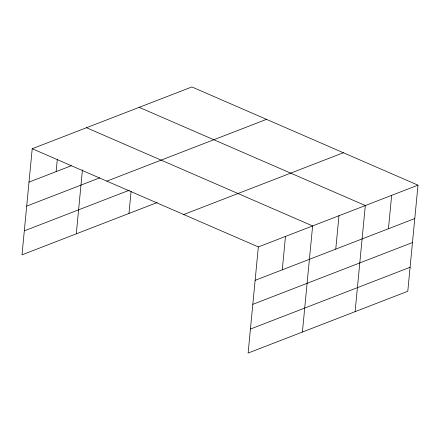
<?xml version="1.0" encoding="UTF-8"?>
<svg xmlns="http://www.w3.org/2000/svg" width="440" height="440" viewBox="0 0 440 440"><rect width="100%" height="100%" fill="white"/><g stroke="black" fill="none" stroke-linecap="round" stroke-linejoin="round"><path stroke-width="0.66" d="M418 185.157L258.341 246.934L248.122 353.05L407.781 291.275L418 185.157L191.879 86.95L32.219 148.726L22 254.843L157.196 202.532M56.144 171.611L57.327 159.346M76.285 233.838L82.451 169.78M128.97 213.455L131.087 191.455M282.271 269.825L285.483 236.429M302.407 332.046L312.625 225.929L86.504 127.721M335.753 249.128L338.971 215.738M355.097 311.663L365.316 205.541L139.189 107.333M388.443 228.745L391.655 195.349M29.002 182.116L71.291 165.754M26.692 206.118L99.792 177.832M106.838 181.132L266.497 119.356M24.31 230.841L129.399 190.179M183.722 214.522L343.382 152.746M255.129 280.324L414.783 218.548M252.819 304.326L412.473 242.55M250.437 329.054L410.091 267.278M32.219 148.726L258.341 246.934"/></g></svg>
